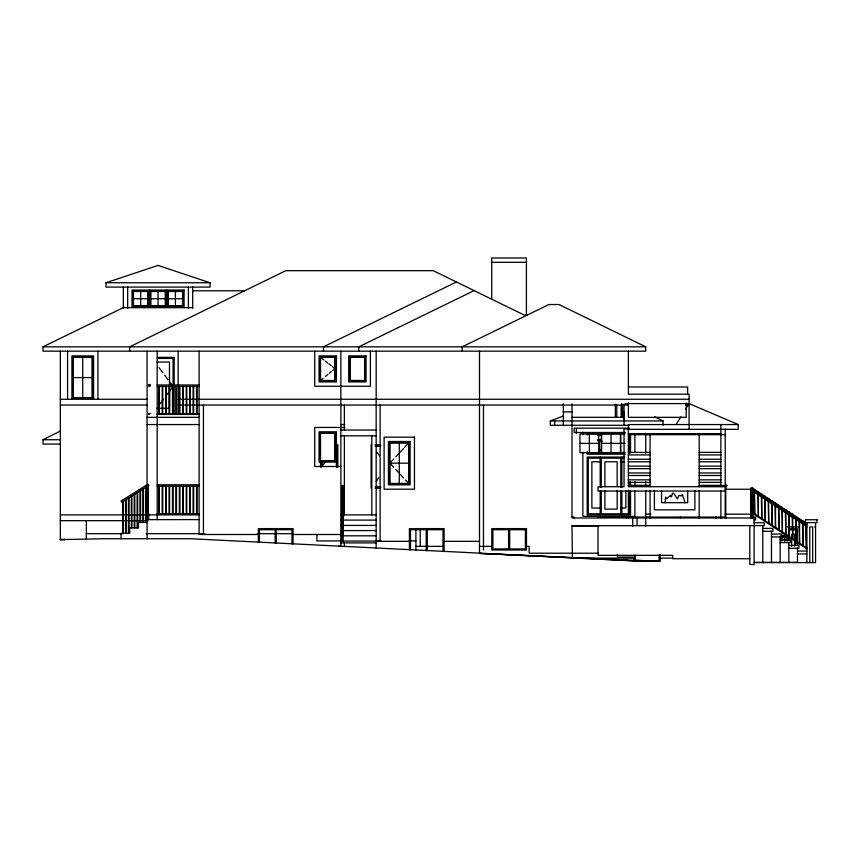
<?xml version="1.0" encoding="UTF-8"?>
<svg xmlns="http://www.w3.org/2000/svg" width="860" height="860" viewBox="0 0 860 860"><rect width="100%" height="100%" fill="white"/><g stroke="black" fill="none" stroke-linecap="round" stroke-linejoin="round"><path stroke-width="1.29" d="M316.964 534.888L316.856 540.908L340.947 540.908M624.038 420.948L624.038 411.918M665.006 502.681L665.597 497.08L666.597 498.908L670.531 495.209L670.703 496.693L671.499 496.714L672.552 493.092L673.907 493.629L677.443 498.95L678.82 495.5L681.389 495.93L682.335 494.478L684.7 501.348L684.334 502.681M676.078 424.56L680.873 416.842M685.657 409.113L689.086 403.598L738.224 424.56L738.224 429.333L628.38 429.333M752.865 490.157L752.371 490.92L807.11 526.653M376.228 481.428L378.808 477.719M324.79 462.508L321.962 466.475L321.962 461.411M159.82 404.125L163.54 399.158M165.808 396.127L168.108 393.052M169.474 391.236L173.086 386.419L169.474 381.593M393.729 467.302L389.892 463.175L393.729 459.036M395.826 456.778L398.588 453.8M400.104 452.166L403.437 448.587M404.555 447.383L408.683 442.932L389.892 442.932L389.892 483.406L408.683 483.406L408.683 442.932M598.033 452.854L601.301 449.329M320.511 380.475L334.97 380.475L334.97 357.351L320.511 357.351L320.511 380.475L323.016 378.421M325.553 376.347L327.95 374.379M329.38 373.208L331.401 371.552M332.702 370.488L334.97 368.628L332.411 366.629M784.481 540.865L788.813 537.79L789.501 538.758L786.642 540.779M147.028 484.782L147.028 486.233L148.651 486.233L148.651 484.782L147.028 484.782L121.056 501.025L121.819 502.251L147.834 485.997L147.834 484.782M60.34 444.072L43 444.072L43 439.739L60.34 431.064M462.164 351.16L462.164 346.827L548.884 304.526L559 304.526L645.72 346.827L645.72 351.16L43 351.16L43 346.827L124.388 307.127M456.434 281.994L323.521 346.827L323.521 351.16M474.086 290.605L358.813 346.827L358.813 351.16M629.24 425.281L550.325 425.281L550.325 420.948L563.332 415.993M105.984 282.757L158.014 265.418L210.055 282.757L210.055 287.089L105.984 287.089L105.984 282.757L210.055 282.757M60.34 351.16L60.34 539.607L103.705 538.747L190.92 538.747L645.72 561.429L645.72 560.795L479.504 553.421L479.504 351.16M60.34 539.607L65.145 539.51L60.34 539.553M491.726 262.332L526.406 262.332M192.597 290.777L244.627 290.777M133.472 298.71L147.92 298.71M150.812 298.71L165.27 298.71M168.162 298.71L182.61 298.71M123.324 307.644L192.704 307.644M527.202 315.104L524.31 315.104L433.257 270.685L285.821 270.685L129.72 346.827L129.72 351.16M43 346.827L645.72 346.827M157.466 357.351L174.172 357.351L174.172 414.402M157.369 358.437L173.086 358.437L173.086 414.402M156.993 362.049L169.474 362.049L169.474 408.296L156.692 408.296M73.358 377.583L92.138 377.583M157.186 384.99L199.101 384.99M148.554 386.022L150.188 386.022L150.188 384.581L148.554 384.581L149.059 386.258M157.186 386.441L199.101 386.441M628.38 386.978L687.634 386.978L687.634 394.202M60.34 399.266L147.071 399.266M178.138 399.266L689.086 399.266M689.086 403.598L626.015 403.598L622.984 405.049L178.138 405.049M60.34 405.049L147.071 405.049M624.038 405.049L627.66 405.049M685.506 405.049L689.086 405.049M563.332 411.918L572.008 411.918M157.186 413.896L199.101 413.896M157.186 414.445L199.101 414.445M147.071 417.337L199.101 417.337M572.008 417.337L624.038 417.337M550.325 420.948L663.071 420.948L663.071 425.281M147.071 424.56L199.101 424.56M340.872 424.56L344.785 424.56M738.224 424.56L628.38 424.56L628.38 486.706L726.668 486.706L726.668 485.352L725.216 485.352M344.785 427.452L314.728 427.463L314.728 466.486L340.872 466.486M629.541 428.173L574.179 428.173L574.179 432.505L625.295 432.505M628.38 428.893L624.038 428.893L624.038 486.706L598.022 486.706L598.022 491.049L725.216 491.049M340.872 430.032L376.164 430.032M588.272 433.59L624.263 433.59M628.38 433.676L720.884 433.676M621.049 433.956L625.07 433.956M628.38 434.676L725.216 434.676M597.496 435.396L601.452 435.396M340.872 435.816L376.164 435.816M43 439.739L60.34 439.739M597.56 439.739L601.387 439.739M597.517 440.815L601.419 440.815M602.15 441.18L599.474 441.18L599.474 451.296M579.962 443.351L598.743 443.351M601.634 443.351L620.425 443.351M621.049 443.351L625.07 443.351M335.185 444.792L337.862 444.792L337.862 467.13M375.1 444.792L380.442 444.792M375.981 445.878L381.034 445.878M375.175 446.243L380.432 446.243M628.38 452.381L650.063 452.381M699.201 452.381L720.884 452.381M621.049 452.747L625.07 452.747M588.272 453.102L624.263 453.102M625.295 454.188L587.187 454.188L587.187 451.64M628.38 454.908L650.063 454.908M699.201 454.908L720.884 454.908M624.166 457.079L587.187 457.079L587.187 514.893L630.541 514.893L630.541 491.243M621.662 458.165L624.263 458.165M628.38 459.251L650.063 459.251M699.201 459.251L720.884 459.251M600.484 461.777L591.884 461.777L591.884 508.034L600.484 508.034M620.931 461.777L624.618 461.777M628.38 461.777L650.063 461.777M699.201 461.777L720.884 461.777M336.41 462.067L319.071 462.067L319.071 431.795L336.41 431.795L336.41 467.13M389.892 463.175L408.683 463.175M628.38 466.109L650.063 466.109M699.201 466.109L720.884 466.109M628.38 468.646L650.063 468.646M699.201 468.646L720.884 468.646M628.38 472.978L650.063 472.978M699.201 472.978L720.884 472.978M628.38 475.505L650.063 475.505M699.201 475.505L720.884 475.505M628.38 479.848L650.063 479.848M699.201 479.848L720.884 479.848M628.38 482.374L650.063 482.374M699.201 482.374L720.884 482.374M157.186 484.782L199.101 484.782M628.38 485.352L650.063 485.352M699.201 485.352L720.884 485.352M720.884 485.556L726.668 485.556M628.38 485.62L650.063 485.62M699.201 485.62L726.668 485.62M157.186 486.233L199.101 486.233M341.904 486.857L343.172 486.857M375.175 486.706L380.432 486.706M375.981 487.072L381.034 487.072M750.877 487.792L752.865 487.792L752.865 517.967M375.1 488.158L380.442 488.158M342.269 488.48L342.807 488.48M725.216 489.243L752.865 489.243L806.884 524.514M342.269 492.361L342.807 492.361M342.269 492.64L342.807 492.64M342.269 497.058L342.807 497.058M342.269 497.338L342.807 497.338M342.269 498.8L342.807 498.8M342.269 499.079L342.807 499.079M342.269 500.552L342.807 500.552M342.269 500.832L342.807 500.832M342.269 502.272L342.807 502.272M342.269 502.552L342.807 502.552M342.269 504.014L342.807 504.014M342.269 504.293L342.807 504.293M342.269 505.723L342.807 505.723M342.269 506.002L342.807 506.002M342.269 507.475L342.807 507.475M342.269 507.755L342.807 507.755M620.931 508.034L625.843 508.034L625.843 490.845M342.269 509.249L342.807 509.249M342.269 509.529L342.807 509.529M341.904 511.173L343.172 511.173M341.904 511.281L343.172 511.281M341.904 512.184L343.172 512.184M341.904 512.625L343.172 512.625M342.269 512.904L342.807 512.904M157.186 513.689L199.101 513.689M621.662 513.807L629.466 513.807L629.466 491.286M147.028 514.237L148.748 514.237M157.186 514.237L199.101 514.237M645.72 514.173L650.955 514.173M725.216 514.173L750.877 514.173M60.34 514.893L199.101 514.893M340.872 514.893L376.164 514.893M572.008 517.064L574.179 517.064L574.179 517.967M598.022 517.064L725.765 517.064M750.812 517.064L752.436 517.064M755.574 517.967L572.008 517.967L572.008 404.028M147.017 519.655L148.737 519.655L148.737 513.699L147.017 513.699L147.017 519.655L199.101 519.59M754.123 519.956L755.574 519.956L755.574 517.064L754.123 517.064L754.123 564.633L749.791 564.472L749.791 525.74M340.872 520.106L376.164 520.106M60.34 520.676L147.071 520.676M342.269 521.482L342.807 521.482M342.269 521.762L342.807 521.762M147.071 522.482L138.395 522.482L138.395 527.9L129.72 527.9L129.72 533.318L121.056 533.318L121.056 538.747M754.123 522.729L764.239 522.729L764.239 525.611L572.008 525.74L572.373 558.129M342.269 523.224L342.807 523.224M342.269 523.504L342.807 523.504M342.269 524.976L342.807 524.976M342.269 525.256L342.807 525.256M340.872 525.417L376.164 525.417M572.008 525.912L598.786 525.912M342.269 526.696L342.807 526.696M342.269 526.976L342.807 526.976M787.373 526.965L798.929 526.965M814.474 526.965L815.559 526.965M762.798 528.384L772.914 528.384L772.914 531.276L762.798 531.276M342.269 528.438L342.807 528.438M342.269 528.717L342.807 528.717M788.813 529.857L797.489 529.857M342.269 530.147L342.807 530.147M342.269 530.427L342.807 530.427M340.872 530.577L376.164 530.577M342.269 531.899L342.807 531.899M342.269 532.179L342.807 532.179M86.365 533.684L122.313 533.684M146.286 533.684L204.884 533.684M257.226 533.684L293.088 533.684M342.269 533.673L342.807 533.673M771.474 534.049L781.589 534.049L781.589 536.941M797.489 534.2L796.403 534.2L796.403 542.854M258.365 534.49L199.101 534.49L199.101 351.16M293.056 534.49L340.872 534.49M780.805 535.511L788.813 535.511M340.872 535.823L376.164 535.823M771.474 536.941L788.813 536.962M780.138 539.714L790.265 539.714L790.265 542.606L780.138 542.606M375.755 540.908L381.109 540.908M409.22 540.908L415.907 540.908M340.872 541.058L376.164 541.058M376.164 541.327L409.403 541.327M444.093 541.327L479.504 541.327M340.872 542.886L376.164 542.886M797.489 542.854L795.134 542.854L795.134 545.455M788.813 545.369L798.929 545.369L798.929 548.261L788.813 548.261M338.582 546.25L340.872 546.25L340.872 351.16M415.907 546.347L442.825 546.347M480.009 546.347L491.963 546.347M526.492 546.347L529.147 546.347L529.147 553.206L598.678 553.206M797.489 551.034L806.884 551.034M797.489 553.926L806.884 553.926M632.713 557.097L617.405 557.097L617.405 554.507M633.605 558.118L572.008 558.118L574.34 558.118M660.351 558.118L672.445 558.118M749.791 558.731L672.778 558.731L672.778 555.323L598.022 555.323L598.022 525.74M754.123 562.365L797.489 562.365M754.123 562.591L815.559 562.591L815.559 522.633M479.504 553.421L645.72 561.429M654.675 416.756L663.071 420.948M752.865 488.405L806.884 523.708M752.865 488.974L760.584 494.005M763.884 496.166L768.292 499.047M770.495 500.488L781.525 507.679M783.729 509.12L788.136 512.001M790.34 513.442L805.777 523.514M752.865 490.963L806.433 525.944M752.865 512.7L806.884 547.971M752.865 513.571L806.884 548.831M802.466 545.079L803.004 545.444M805.895 547.325L806.433 547.68L805.895 523.063L806.433 548.54M788.727 536.113L789.276 536.479M792.167 538.36L792.705 538.715M795.597 540.596L796.134 540.962M799.026 542.843L799.574 543.197M771.57 524.912L772.108 525.266M775 527.148L775.537 527.513M778.429 529.394L778.977 529.749M781.869 531.63L782.407 531.996M785.298 533.877L785.836 534.232M757.832 515.946L758.38 516.301M761.272 518.182L761.809 518.548M764.701 520.429L765.25 520.784M768.13 522.665L768.679 523.03M754.403 513.699L754.951 514.205L754.403 489.437L754.403 513.85M320.511 357.351L323.962 360.039M325.402 361.168L327.735 362.985M328.896 363.887L331.154 365.661M395.826 469.56L398.588 472.538M400.308 474.387L403.555 477.891M405.565 480.052L408.683 483.406M158.96 367.553L162.895 372.81M164.593 375.078L168.108 379.776M376.949 452.349L379.518 455.832M752.156 489.243L752.436 500.713L752.027 489.243M812.668 562.591L812.668 526.965L809.776 526.965L809.776 562.591M806.884 522.633L806.884 562.591M797.489 545.466L797.489 528.771L788.813 528.771L788.813 540.263M797.489 548.056L797.489 562.591M794.597 546.272L794.597 534.2L791.705 534.2L791.705 546.272M788.813 542.606L788.813 562.591M787.728 536.962L787.728 540.789M787.19 536.962L787.19 540.789M784.836 536.962L784.836 540.789M784.298 536.962L784.298 540.789M781.944 536.962L781.944 540.789M781.396 536.962L781.396 540.789M780.138 536.941L780.138 562.591M771.474 531.276L771.474 562.591M762.798 525.611L762.798 562.591M752.564 490.565L752.564 517.967M752.382 490.565L752.436 517.967M751.059 514.409L751.059 517.967M750.941 489.243L750.877 517.967M750.812 489.243L750.812 517.967M725.765 486.706L725.765 517.967M725.216 428.925L725.216 485.556M725.216 486.706L725.216 517.967M720.884 424.56L720.884 486.706M720.884 490.673L720.884 517.967M716.111 517.064L716.111 517.967M715.885 517.064L715.885 517.967M699.201 434.676L699.201 486.706M699.201 490.49L699.201 517.967M694.869 490.415L694.869 509.84L654.395 509.84L654.395 490.415M689.086 429.333L689.086 394.202L628.38 394.202L628.38 351.16M687.71 491.071L687.71 502.681L661.555 502.681L661.555 491.071M686.194 403.2L686.194 417.337L628.38 417.337L628.38 402.512M680.561 517.064L680.561 517.967M680.335 517.064L680.335 517.967M660.179 554.56L660.179 561.214L634.164 560.268L634.164 555.27M659.093 554.99L659.093 561.182M650.063 434.676L650.063 486.706M650.063 490.49L650.063 517.967M645.72 433.257L645.72 453.209M645.72 481.837L645.72 485.663M645.72 490.458L645.72 526.169M637.056 517.408L637.056 525.342M635.239 555.227L635.239 560.312M634.884 433.515L634.884 452.22M634.884 481.611L634.884 485.61M634.884 490.963L634.884 516.344L582.843 516.344L582.843 452.22M632.713 517.15L632.713 526.471M630.541 433.784L630.541 452.908M630.541 482.041L630.541 485.986M629.466 433.59L629.466 453.102M629.466 482.008L629.466 485.986M629.101 433.956L629.101 452.747M628.38 490.318L628.38 517.967M626.209 517.064L626.209 517.967M624.038 404.254L624.038 425.281M622.597 404.254L622.597 417.337M621.877 403.974L621.877 414.445M621.877 457.079L621.877 487.298M621.877 491.243L621.877 514.893M621.608 403.974L621.608 414.445M621.157 405.049L621.157 417.337M620.791 433.59L620.791 453.102M620.791 487.19L620.791 458.165L588.272 458.165L588.272 513.807L620.791 513.807L620.791 491.178M617.179 486.652L617.179 461.777L604.892 461.777L604.892 486.652M617.179 490.619L617.179 509.109L604.892 509.109L604.892 490.619M616.813 405.049L616.813 417.337M615.373 404.254L615.373 417.337M611.03 433.956L611.03 453.102M601.634 433.956L601.634 452.747M601.28 433.59L601.28 453.102M601.28 458.165L601.28 487.19M601.28 491.178L601.28 513.807M600.194 457.079L600.194 487.201M600.194 491.157L600.194 514.893M598.743 433.956L598.743 452.747M589.358 433.956L589.358 452.747M587.187 432.505L587.187 435.063M582.843 432.182L582.843 434.848M576.34 429.344L576.34 433.687M563.332 403.996L563.332 425.281M554.668 420.948L554.668 425.281M526.406 314.814L526.406 257.989L491.726 257.989L491.726 299.205M483.481 405.049L483.481 550.002M444.093 551.615L444.093 528.62L409.403 528.62L409.403 549.852M443.007 551.561L443.007 529.706L427.291 529.706L427.291 550.755M426.205 550.701L426.205 529.706L410.489 529.706L410.489 549.905M420.239 529.018L420.239 546.347M415.907 528.921L415.907 550.185M399.287 442.932L399.287 483.406M380.131 405.049L380.131 541.327M376.164 351.16L376.164 548.164M371.821 435.816L371.821 514.893M371.101 444.792L371.101 488.158M370.38 351.16L370.38 386.258L314.728 386.258L314.728 351.16M344.365 405.049L344.365 430.032M344.365 435.816L344.365 514.893M344.365 542.628L344.365 546.541M343.172 540.951L343.172 485.416L341.904 485.416L341.904 540.951M336.776 445.878L336.776 467.141M321.597 461.82L321.597 467.141M320.511 461.874L320.511 467.13M293.056 543.939L293.056 528.62L258.365 528.62L258.365 542.176M291.97 543.939L291.97 529.706L276.243 529.706L276.243 543.079M275.168 543.025L275.168 529.706L259.44 529.706L259.44 542.23M203.433 405.049L203.433 534.49M197.069 386.441L197.069 413.896M197.069 486.233L197.069 513.689M196.531 386.441L196.531 413.896M196.531 486.233L196.531 513.689M193.64 386.441L193.64 413.896M193.64 486.233L193.64 513.689M193.091 386.441L193.091 413.896M193.091 486.233L193.091 513.689M192.704 287.089L192.704 308.353M190.21 386.441L190.21 413.896M190.21 486.233L190.21 513.689M189.662 386.441L189.662 413.896M189.662 486.233L189.662 513.689M188.394 287.089L188.394 308.353M186.77 386.441L186.77 413.896M186.77 486.233L186.77 513.689M186.233 386.441L186.233 413.896M186.233 486.233L186.233 513.689M183.341 386.441L183.341 413.896M183.341 486.233L183.341 513.689M182.793 386.441L182.793 413.896M182.793 486.233L182.793 513.689M179.912 386.441L179.912 413.896M179.912 486.233L179.912 513.689M179.364 386.441L179.364 413.896M179.364 486.233L179.364 513.689M178.138 351.16L178.138 414.402M176.472 386.441L176.472 413.896M176.472 486.233L176.472 513.689M175.934 386.441L175.934 413.896M175.934 486.233L175.934 513.689M175.386 291.486L175.386 305.934M173.043 486.233L173.043 513.689M172.505 386.441L172.505 413.896M172.505 486.233L172.505 513.689M169.613 386.441L169.613 413.896M169.613 486.233L169.613 513.689M169.065 386.441L169.065 413.896M169.065 486.233L169.065 513.689M166.711 290.035L166.711 307.385M166.174 386.441L166.174 413.896M166.174 486.233L166.174 513.689M165.636 386.441L165.636 413.896M165.636 486.233L165.636 513.689M162.744 386.441L162.744 413.896M162.744 486.233L162.744 513.689M162.207 386.441L162.207 413.896M162.207 486.233L162.207 513.689M159.315 386.441L159.315 413.896M159.315 486.233L159.315 513.689M158.767 386.441L158.767 413.896M158.767 486.233L158.767 513.689M158.047 291.486L158.047 305.934M157.186 351.16L157.186 519.59M149.371 290.035L149.371 307.385M148.2 486.233L148.113 513.699M147.845 486.233L147.845 513.699M147.565 486.233L147.565 513.699M147.071 351.16L147.071 538.747M146.34 486.921L146.34 522.482M145.802 487.265L145.802 522.482M143.459 488.727L143.459 522.482M142.91 489.071L142.91 522.482M140.696 291.486L140.696 305.934M140.567 490.533L140.567 522.482M140.019 490.877L140.019 522.482M137.675 492.339L137.675 527.9M137.127 492.683L137.127 527.9M134.784 494.145L134.784 527.9M134.235 494.489L134.235 527.9M131.892 495.962L131.892 527.9M131.344 496.295L131.344 527.9M129 497.768L129 533.318M128.463 498.101L128.463 533.318M127.688 287.089L127.688 308.353M126.108 499.574L126.108 533.318M125.571 499.907L125.571 533.318M123.324 287.089L123.324 308.46M123.216 501.38L123.216 533.318M122.679 501.713L122.679 533.318M97.922 351.16L97.922 399.266M93.59 399.266L93.59 355.9L71.907 355.9L71.907 399.266M86.365 520.676L86.365 539.607M82.743 357.351L82.743 397.815M67.575 351.16L67.575 399.266M184.061 290.035L132.021 290.035L132.021 307.385L184.061 307.385L184.061 290.035M148.285 291.121L133.106 291.121L133.106 306.3L148.285 306.3L148.285 291.121M165.625 291.121L150.457 291.121L150.457 306.3L165.625 306.3L165.625 291.121M182.976 291.121L167.797 291.121L167.797 306.3L182.976 306.3L182.976 291.121M147.92 291.486L133.472 291.486L133.472 305.934L147.92 305.934L147.92 291.486M165.27 291.486L150.812 291.486L150.812 305.934L165.27 305.934L165.27 291.486M182.61 291.486L168.162 291.486L168.162 305.934L182.61 305.934L182.61 291.486M336.41 355.9L319.071 355.9L319.071 381.915L336.41 381.915L336.41 355.9M366.037 355.9L348.698 355.9L348.698 381.915L366.037 381.915L366.037 355.9M92.504 356.986L72.993 356.986L72.993 398.18L92.504 398.18L92.504 356.986M335.325 356.986L320.156 356.986L320.156 380.84L335.325 380.84L335.325 356.986M364.962 356.986L349.784 356.986L349.784 380.84L364.962 380.84L364.962 356.986M92.138 357.351L73.358 357.351L73.358 397.815L92.138 397.815L92.138 357.351M364.597 357.351L350.138 357.351L350.138 380.475L364.597 380.475L364.597 357.351M150.274 413.488L148.554 414.025L150.274 413.488M335.325 432.881L320.156 432.881L320.156 460.981L335.325 460.981L335.325 432.881M334.97 433.246L320.511 433.246L320.511 460.616L334.97 460.616L334.97 433.246M620.425 433.956L579.962 433.956L579.962 452.747L620.425 452.747L620.425 433.956M414.466 437.16L384.108 437.16L384.108 489.19L414.466 489.19L414.466 437.16M410.123 441.492L388.44 441.492L388.44 484.857L410.123 484.857L410.123 441.492M409.037 442.577L389.526 442.577L389.526 483.771L409.037 483.771L409.037 442.577M342.807 488.2L342.269 488.2L342.269 533.952L342.807 533.952L342.807 488.2M817 519.741L805.433 519.741L805.433 522.633L817 522.633L817 519.741M526.481 528.62L491.791 528.62L491.791 550.002L526.481 550.002L526.481 528.62M508.593 529.706L492.877 529.706L492.877 548.916L508.593 548.916L508.593 529.706M525.395 529.706L509.679 529.706L509.679 548.916L525.395 548.916L525.395 529.706M659.609 561.3L645.72 560.795L659.609 561.3M758.38 492.038L757.832 491.683L758.38 516.494L758.38 492.038M761.809 494.274L761.272 493.919L761.809 518.784L761.809 494.274M765.25 496.521L764.701 496.166L765.25 521.074L765.25 496.521M768.679 498.757L768.13 498.402L768.679 523.364L768.679 498.757M772.108 501.004L771.57 500.649L772.108 525.654L772.108 501.004M775.537 503.24L775 502.885L775.537 527.943L775.537 503.24M778.977 505.487L778.429 505.132L778.977 530.233L778.977 505.487M782.407 507.722L781.869 507.368L782.407 532.512L782.407 507.722M785.836 509.969L785.298 509.614L785.836 534.802L785.836 509.969M789.276 512.205L788.727 511.85L789.276 537.091L789.276 512.205M792.705 514.452L792.167 514.097L792.705 539.381L792.705 514.452M796.134 516.688L795.597 516.333L796.134 541.671L796.134 516.688M799.574 518.935L799.026 518.58L799.574 543.961L799.574 518.935M803.004 521.171L802.466 520.816L803.004 546.25L803.004 521.171"/></g></svg>
